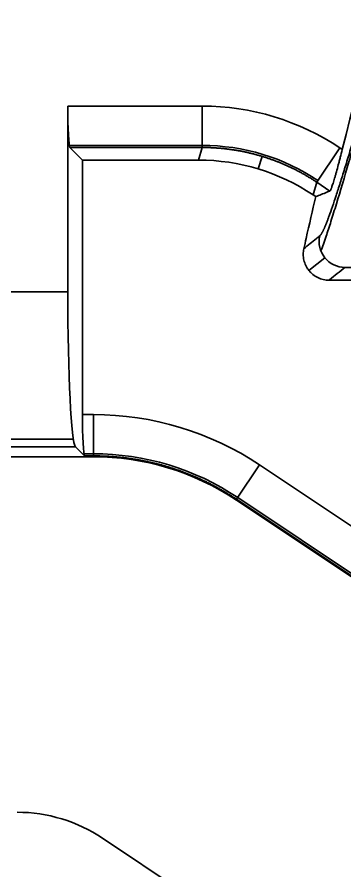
# Model space of a CAD drawing. Header units: millimetres. Extents: x 158 to 1533, y 732 to 1642.
# Drawn here: x 582.23 to 588.6, y 917.45 to 934.02 of the extents above; entities that cross this region are included whole.
import ezdxf

# ---------------------------------------------------------------- set-up
doc = ezdxf.new("R2010")
doc.units = ezdxf.units.MM
doc.layers.add('1', color=7, linetype='Continuous', true_color=0xffffff)

msp = doc.modelspace()

# ---------------------------------------------------------------- linework, layer by layer
at = {"layer": '1', "color": 7, "linetype": 'Continuous', "lineweight": 35}
for p, q in [((583.213, 932.29), (585.826, 932.29)), ((583.213, 928.687), (583.213, 932.29)), ((585.826, 932.29), (585.826, 931.487)), ((585.826, 931.527), (583.242, 931.527)), ((585.826, 931.487), (583.253, 931.487)), ((583.253, 931.487), (583.498, 931.242)), ((585.752, 931.242), (585.826, 931.487)), ((588.498, 931.48), (588.052, 930.812)), ((588.498, 931.48), (588.547, 931.448)), ((583.498, 931.242), (585.752, 931.242)), ((583.498, 931.242), (583.498, 926.304)), ((586.989, 931.314), (586.915, 931.07)), ((588.052, 930.812), (587.978, 930.568)), ((588.308, 930.642), (588.052, 930.812)), ((587.978, 930.568), (588.031, 930.533)), ((588.209, 929.346), (587.9, 929.098)), ((590.432, 929.159), (588.599, 929.159)), ((588.29, 928.912), (590.462, 928.912)), ((581.505, 928.687), (583.213, 928.687)), ((583.498, 926.304), (583.709, 926.304)), ((583.709, 926.304), (583.709, 925.501)), ((583.322, 925.826), (581.451, 925.826)), ((581.43, 925.676), (583.363, 925.676)), ((583.363, 925.676), (583.538, 925.501)), ((583.527, 925.541), (583.709, 925.541)), ((583.709, 925.501), (583.538, 925.501)), ((583.705, 925.486), (583.709, 925.501)), ((585.159, 925.271), (585.164, 925.286)), ((586.938, 925.327), (586.493, 924.659)), ((586.938, 925.327), (595.712, 919.478)), ((586.493, 924.659), (586.488, 924.643)), ((591.77, 921.122), (586.488, 924.643)), ((595.266, 918.81), (586.493, 924.659)), ((595.288, 918.843), (586.515, 924.692)), ((583.89, 918.081), (586.279, 916.488))]:
    msp.add_line(p, q, dxfattribs=at)
for centre, start, end in [((582.226, 915.585), 56.3114, 90), ((587.943, 918.985), 236.3114, 342.3708)]:
    msp.add_arc(centre, 3, start, end, dxfattribs=at)
for centre, major_axis, ratio, start_param, end_param in [((583.255, 932.29), (0, 0.804), 0.052408, 1.570796, 3.089233), ((585.822, 927.459), (-1.4, -4.624), 0.998504, 2.848006, 3.435179), ((585.834, 927.501), (-1.167, -3.853), 0.998504, 2.844999, 3.438186), ((585.748, 927.217), (-1.167, -3.853), 0.998504, 2.848006, 3.435179), ((588.599, 929.661), (0.314, -0.393), 0.996495, 3.817484, 5.607291), ((583.371, 928.687), (0, 3.015), 0.052408, 1.570796, 3.089233), ((583.54, 926.304), (0, 0.804), 0.052408, 1.570796, 3.089233), ((583.705, 920.467), (-1.692, -5.587), 0.998504, 2.848006, 3.435179), ((583.717, 920.509), (-1.458, -4.817), 0.998504, 2.845601, 3.437585), ((583.701, 920.454), (-1.458, -4.817), 0.998504, 2.848006, 3.435179)]:
    msp.add_ellipse(centre, major_axis=major_axis, ratio=ratio, start_param=start_param, end_param=end_param, dxfattribs=at)
for points, knots in [([(592.192, 989.829), (592.192, 985.131), (590.877, 976.429), (588.8, 963.566), (585.835, 953.812), (581.807, 946.396), (578.262, 939.888), (576.649, 935.123), (575.9, 932.29)], [0, 0, 0, 0, 0.234763, 0.435969, 0.637175, 0.74438, 0.851584, 1, 1, 1, 1]), ([(578.713, 932.29), (579.391, 934.741), (580.877, 938.999), (584.151, 945.019), (588.35, 952.739), (591.484, 963.053), (593.552, 975.984), (594.911, 984.86), (594.911, 989.829)], [0, 0, 0, 0, 0.137099, 0.245729, 0.354358, 0.558237, 0.762117, 1, 1, 1, 1]), ([(605.056, 989.829), (605.056, 985.131), (603.741, 976.429), (601.664, 963.566), (598.699, 953.812), (594.671, 946.396), (590.982, 939.625), (589.331, 934.576), (588.547, 931.448)], [0, 0, 0, 0, 0.231371, 0.42967, 0.627968, 0.733624, 0.83928, 1, 1, 1, 1]), ([(588.109, 929.772), (588.111, 929.773), (588.114, 929.776), (588.119, 929.781), (588.124, 929.787), (588.129, 929.793), (588.134, 929.801), (588.14, 929.809), (588.146, 929.819), (588.152, 929.829), (588.158, 929.84), (588.164, 929.852), (588.171, 929.864), (588.178, 929.878), (588.185, 929.892), (588.192, 929.908), (588.199, 929.924), (588.206, 929.941), (588.214, 929.959), (588.222, 929.977), (588.23, 929.997), (588.238, 930.017), (588.247, 930.039), (588.255, 930.061), (588.264, 930.084), (588.273, 930.108), (588.282, 930.132), (588.309, 930.204), (588.355, 930.335), (588.427, 930.55), (588.506, 930.795), (588.591, 931.069), (588.683, 931.369), (588.781, 931.693), (588.885, 932.04), (588.962, 932.295), (589.007, 932.443), (589.016, 932.476), (589.026, 932.509), (589.036, 932.542), (589.046, 932.575), (589.056, 932.608), (589.066, 932.642), (589.076, 932.675), (589.087, 932.709), (589.097, 932.742), (589.107, 932.776), (589.117, 932.81), (589.127, 932.844), (589.138, 932.878), (589.148, 932.912), (589.158, 932.946), (589.169, 932.98), (589.179, 933.015), (589.19, 933.049), (589.2, 933.084), (589.211, 933.119), (589.221, 933.154), (589.232, 933.188), (589.242, 933.223), (589.253, 933.259), (589.264, 933.294), (589.275, 933.329), (589.285, 933.364), (589.296, 933.4), (589.307, 933.435), (589.318, 933.471), (589.329, 933.507), (589.34, 933.543), (589.351, 933.579), (589.362, 933.615), (589.373, 933.651), (589.384, 933.687), (589.395, 933.724), (589.407, 933.76), (589.418, 933.797), (589.429, 933.833), (589.441, 933.87), (589.452, 933.907), (589.463, 933.944), (589.475, 933.981), (589.483, 934.006), (589.486, 934.018)], [0, 0, 0, 0, 0.009661, 0.019305, 0.028935, 0.03855, 0.048154, 0.057748, 0.067334, 0.076912, 0.086484, 0.096053, 0.10562, 0.115186, 0.124753, 0.134322, 0.143896, 0.153475, 0.163062, 0.172658, 0.182264, 0.191883, 0.201515, 0.211162, 0.220826, 0.230508, 0.24021, 0.249934, 0.312461, 0.37464, 0.436884, 0.499605, 0.561948, 0.624127, 0.686529, 0.749543, 0.755003, 0.760459, 0.765911, 0.771359, 0.776803, 0.782245, 0.787683, 0.793118, 0.798551, 0.803982, 0.809411, 0.814837, 0.820263, 0.825686, 0.831109, 0.836531, 0.841952, 0.847373, 0.852794, 0.858215, 0.863636, 0.869058, 0.874481, 0.879905, 0.88533, 0.890757, 0.896186, 0.901616, 0.90705, 0.912485, 0.917924, 0.923365, 0.92881, 0.934258, 0.93971, 0.945166, 0.950626, 0.956091, 0.961561, 0.967035, 0.972515, 0.978, 0.983491, 0.988988, 0.994491, 1, 1, 1, 1]), ([(589.503, 933.98), (589.425, 933.727), (589.349, 933.477), (589.165, 932.865), (589.06, 932.51), (588.859, 931.83), (588.764, 931.503), (588.589, 930.91), (588.508, 930.639), (588.396, 930.274), (588.361, 930.159), (588.294, 929.948), (588.262, 929.852), (588.196, 929.656), (588.163, 929.56), (588.132, 929.479)], [0, 0, 0, 0, 0.125177, 0.125177, 0.31461, 0.31461, 0.504043, 0.504043, 0.693476, 0.693476, 0.788192, 0.788192, 0.882909, 0.882909, 1, 1, 1, 1]), ([(588.052, 930.812), (588.044, 930.818), (588.026, 930.83), (588, 930.847), (587.973, 930.864), (587.947, 930.881), (587.92, 930.897), (587.893, 930.913), (587.866, 930.93), (587.839, 930.945), (587.811, 930.961), (587.784, 930.977), (587.756, 930.992), (587.729, 931.007), (587.701, 931.022), (587.673, 931.036), (587.645, 931.051), (587.617, 931.065), (587.589, 931.079), (587.56, 931.092), (587.532, 931.106), (587.503, 931.119), (587.475, 931.132), (587.446, 931.145), (587.417, 931.158), (587.388, 931.17), (587.359, 931.182), (587.33, 931.194), (587.301, 931.206), (587.272, 931.217), (587.242, 931.228), (587.213, 931.239), (587.183, 931.25), (587.153, 931.261), (587.124, 931.271), (587.094, 931.281), (587.064, 931.291), (587.034, 931.301), (587.004, 931.31), (586.974, 931.319), (586.944, 931.328), (586.913, 931.337), (586.883, 931.345), (586.853, 931.353), (586.822, 931.361), (586.792, 931.369), (586.761, 931.376), (586.731, 931.383), (586.7, 931.39), (586.669, 931.397), (586.638, 931.404), (586.607, 931.41), (586.577, 931.416), (586.546, 931.422), (586.515, 931.427), (586.484, 931.432), (586.453, 931.437), (586.421, 931.442), (586.39, 931.447), (586.359, 931.451), (586.328, 931.455), (586.297, 931.459), (586.265, 931.463), (586.234, 931.466), (586.203, 931.469), (586.171, 931.472), (586.14, 931.474), (586.109, 931.477), (586.077, 931.479), (586.046, 931.481), (586.014, 931.482), (585.983, 931.484), (585.951, 931.485), (585.92, 931.486), (585.889, 931.486), (585.857, 931.487), (585.836, 931.487), (585.826, 931.487)], [0, 0, 0, 0, 0.013335, 0.02667, 0.040004, 0.053339, 0.066673, 0.080007, 0.093342, 0.106676, 0.12001, 0.133344, 0.146677, 0.160011, 0.173345, 0.186678, 0.200012, 0.213345, 0.226678, 0.240011, 0.253345, 0.266678, 0.280011, 0.293344, 0.306677, 0.320009, 0.333342, 0.346675, 0.360008, 0.37334, 0.386673, 0.400006, 0.413338, 0.426671, 0.440004, 0.453336, 0.466669, 0.480001, 0.493334, 0.506666, 0.519999, 0.533331, 0.546664, 0.559996, 0.573329, 0.586662, 0.599994, 0.613327, 0.62666, 0.639992, 0.653325, 0.666658, 0.679991, 0.693323, 0.706656, 0.719989, 0.733322, 0.746655, 0.759989, 0.773322, 0.786655, 0.799988, 0.813322, 0.826655, 0.839989, 0.853323, 0.866656, 0.87999, 0.893324, 0.906658, 0.919993, 0.933327, 0.946661, 0.959996, 0.97333, 0.986665, 1, 1, 1, 1]), ([(588.547, 931.448), (588.534, 931.397), (588.521, 931.346), (588.502, 931.271), (588.495, 931.246), (588.482, 931.197), (588.476, 931.173), (588.457, 931.103), (588.445, 931.057), (588.43, 931.003), (588.427, 930.992), (588.421, 930.971), (588.418, 930.96), (588.409, 930.93), (588.398, 930.891), (588.387, 930.855), (588.377, 930.821), (588.372, 930.804), (588.357, 930.759), (588.349, 930.733), (588.339, 930.706), (588.337, 930.701), (588.334, 930.691), (588.332, 930.687), (588.327, 930.674), (588.324, 930.667), (588.316, 930.65), (588.311, 930.643), (588.308, 930.642)], [0, 0, 0, 0, 0.125, 0.125, 0.1875, 0.1875, 0.25, 0.25, 0.375, 0.375, 0.40625, 0.40625, 0.4375, 0.4375, 0.5, 0.5625, 0.5625, 0.625, 0.625, 0.75, 0.75, 0.78125, 0.78125, 0.8125, 0.8125, 0.875, 0.875, 1, 1, 1, 1]), ([(587.8, 929.523), (587.815, 929.59), (587.89, 929.927), (587.968, 930.263), (588.031, 930.533)], [0, 0, 0, 0, 0.198397, 1, 1, 1, 1]), ([(588.308, 930.642), (588.288, 930.634), (588.231, 930.611), (588.139, 930.575), (588.067, 930.547), (588.031, 930.533)], [0, 0, 0, 0, 0.224289, 0.612145, 1, 1, 1, 1]), ([(587.8, 929.523), (587.881, 929.588), (587.962, 929.654), (588.065, 929.737), (588.087, 929.754), (588.109, 929.772)], [0, 0, 0, 0, 0.787837, 0.787837, 1, 1, 1, 1]), ([(588.29, 928.912), (588.271, 928.912), (588.252, 928.913), (588.215, 928.917), (588.178, 928.924), (588.142, 928.934), (588.107, 928.946), (588.089, 928.953), (588.038, 928.978), (588.007, 928.998), (587.963, 929.032), (587.949, 929.045), (587.922, 929.072), (587.897, 929.099), (587.875, 929.13), (587.856, 929.161), (587.846, 929.178), (587.822, 929.229), (587.809, 929.264), (587.797, 929.318), (587.793, 929.337), (587.789, 929.374), (587.788, 929.393), (587.788, 929.449), (587.792, 929.486), (587.8, 929.523)], [0, 0, 0, 0, 0.0625, 0.0625, 0.125, 0.1875, 0.1875, 0.25, 0.25, 0.375, 0.375, 0.4375, 0.4375, 0.5, 0.5625, 0.5625, 0.625, 0.625, 0.75, 0.75, 0.8125, 0.8125, 0.875, 0.875, 1, 1, 1, 1]), ([(588.599, 929.159), (588.499, 929.08), (588.399, 929), (588.296, 928.917), (588.293, 928.915), (588.29, 928.912)], [0, 0, 0, 0, 0.967863, 0.967863, 1, 1, 1, 1]), ([(586.493, 924.659), (586.483, 924.665), (586.464, 924.678), (586.435, 924.697), (586.406, 924.715), (586.376, 924.734), (586.347, 924.752), (586.317, 924.77), (586.288, 924.788), (586.258, 924.806), (586.228, 924.824), (586.198, 924.841), (586.168, 924.858), (586.137, 924.875), (586.107, 924.892), (586.076, 924.908), (586.046, 924.924), (586.015, 924.941), (585.984, 924.956), (585.953, 924.972), (585.922, 924.987), (585.891, 925.003), (585.859, 925.018), (585.828, 925.032), (585.796, 925.047), (585.765, 925.061), (585.733, 925.075), (585.701, 925.089), (585.669, 925.103), (585.637, 925.116), (585.605, 925.13), (585.573, 925.143), (585.541, 925.155), (585.508, 925.168), (585.476, 925.18), (585.443, 925.192), (585.411, 925.204), (585.378, 925.216), (585.345, 925.227), (585.312, 925.239), (585.28, 925.25), (585.247, 925.26), (585.213, 925.271), (585.18, 925.281), (585.147, 925.291), (585.114, 925.301), (585.08, 925.311), (585.047, 925.32), (585.014, 925.329), (584.98, 925.338), (584.946, 925.347), (584.913, 925.355), (584.879, 925.363), (584.845, 925.371), (584.811, 925.379), (584.777, 925.386), (584.743, 925.394), (584.709, 925.401), (584.675, 925.408), (584.641, 925.414), (584.607, 925.42), (584.573, 925.427), (584.539, 925.432), (584.505, 925.438), (584.47, 925.443), (584.436, 925.449), (584.402, 925.453), (584.367, 925.458), (584.333, 925.463), (584.298, 925.467), (584.264, 925.471), (584.229, 925.474), (584.195, 925.478), (584.16, 925.481), (584.126, 925.484), (584.091, 925.487), (584.056, 925.489), (584.022, 925.492), (583.987, 925.494), (583.952, 925.495), (583.918, 925.497), (583.883, 925.498), (583.848, 925.499), (583.814, 925.5), (583.779, 925.501), (583.744, 925.501), (583.721, 925.501), (583.709, 925.501)], [0, 0, 0, 0, 0.011766, 0.023532, 0.035298, 0.047063, 0.058829, 0.070595, 0.08236, 0.094125, 0.105891, 0.117656, 0.129421, 0.141186, 0.152951, 0.164716, 0.176481, 0.188246, 0.200011, 0.211776, 0.22354, 0.235305, 0.247069, 0.258834, 0.270598, 0.282363, 0.294127, 0.305892, 0.317656, 0.32942, 0.341185, 0.352949, 0.364713, 0.376477, 0.388241, 0.400005, 0.41177, 0.423534, 0.435298, 0.447062, 0.458826, 0.47059, 0.482354, 0.494118, 0.505882, 0.517646, 0.52941, 0.541174, 0.552938, 0.564702, 0.576466, 0.58823, 0.599995, 0.611759, 0.623523, 0.635287, 0.647051, 0.658815, 0.67058, 0.682344, 0.694108, 0.705873, 0.717637, 0.729402, 0.741166, 0.752931, 0.764695, 0.77646, 0.788224, 0.799989, 0.811754, 0.823519, 0.835284, 0.847049, 0.858814, 0.870579, 0.882344, 0.894109, 0.905875, 0.91764, 0.929405, 0.941171, 0.952937, 0.964702, 0.976468, 0.988234, 1, 1, 1, 1])]:
    msp.add_open_spline(points, degree=3, knots=knots, dxfattribs=at)
msp.add_open_spline([(583.705, 925.486), (566.457, 925.486)], degree=1, dxfattribs=at)

doc.saveas('drawing.dxf')
